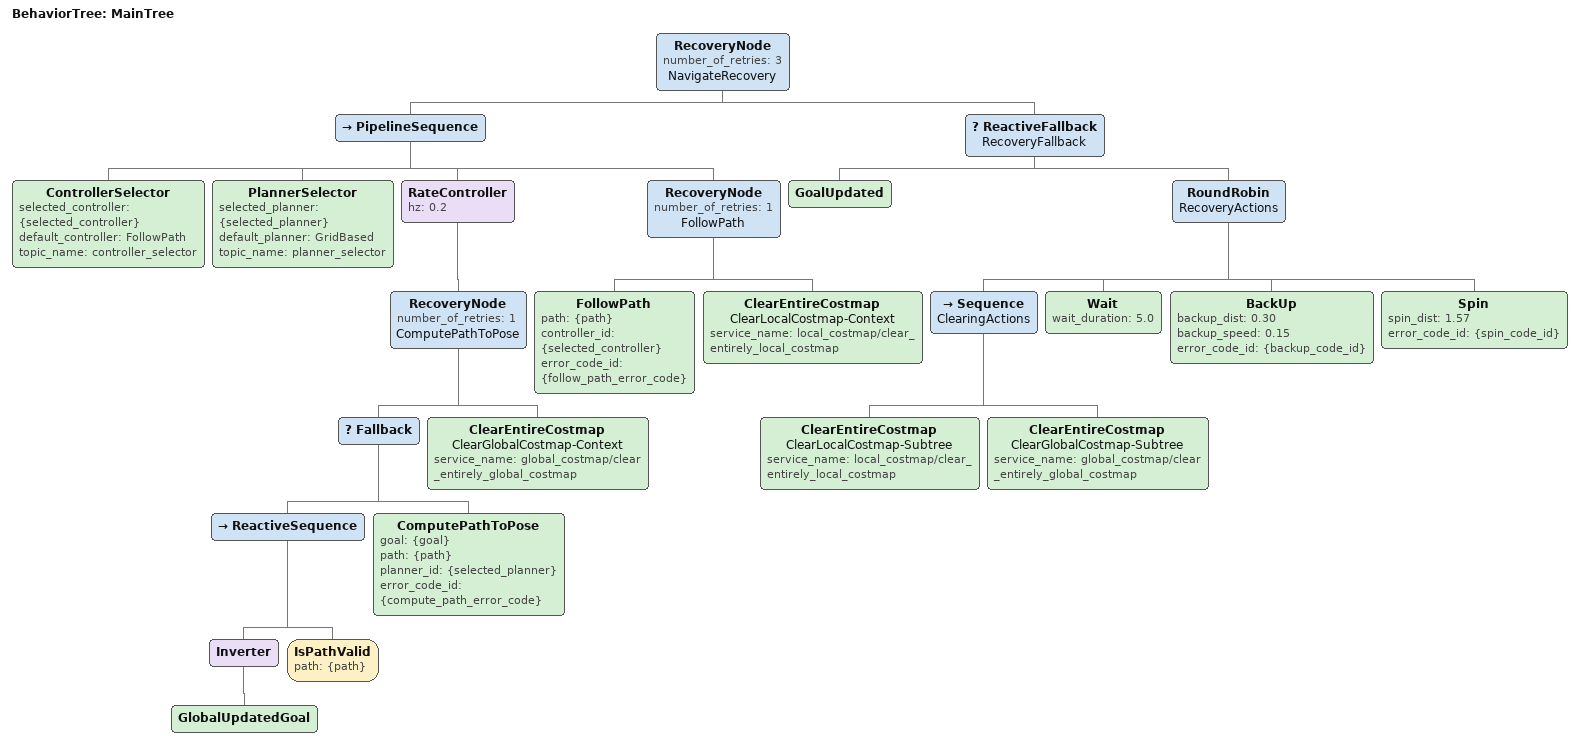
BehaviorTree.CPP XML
<!--
  Skid-steer navigation behavior tree.
  Only replans when path becomes invalid (blocked) or goal changes.
  Based on navigate_w_recovery_and_replanning_only_if_path_becomes_invalid.xml
-->
<root BTCPP_format="4" main_tree_to_execute="MainTree">
  <BehaviorTree ID="MainTree">
    <RecoveryNode number_of_retries="3" name="NavigateRecovery">
      <PipelineSequence>
        <ControllerSelector selected_controller="{selected_controller}" default_controller="FollowPath" topic_name="controller_selector"/>
        <PlannerSelector selected_planner="{selected_planner}" default_planner="GridBased" topic_name="planner_selector"/>
        <RateController hz="0.2">
          <RecoveryNode number_of_retries="1" name="ComputePathToPose">
            <Fallback>
              <ReactiveSequence>
                <Inverter>
                  <GlobalUpdatedGoal/>
                </Inverter>
                <IsPathValid path="{path}"/>
              </ReactiveSequence>
              <ComputePathToPose goal="{goal}" path="{path}" planner_id="{selected_planner}" error_code_id="{compute_path_error_code}"/>
            </Fallback>
            <ClearEntireCostmap name="ClearGlobalCostmap-Context" service_name="global_costmap/clear_entirely_global_costmap"/>
          </RecoveryNode>
        </RateController>
        <RecoveryNode number_of_retries="1" name="FollowPath">
          <FollowPath path="{path}" controller_id="{selected_controller}" error_code_id="{follow_path_error_code}"/>
          <ClearEntireCostmap name="ClearLocalCostmap-Context" service_name="local_costmap/clear_entirely_local_costmap"/>
        </RecoveryNode>
      </PipelineSequence>
      <ReactiveFallback name="RecoveryFallback">
        <GoalUpdated/>
        <RoundRobin name="RecoveryActions">
          <Sequence name="ClearingActions">
            <ClearEntireCostmap name="ClearLocalCostmap-Subtree" service_name="local_costmap/clear_entirely_local_costmap"/>
            <ClearEntireCostmap name="ClearGlobalCostmap-Subtree" service_name="global_costmap/clear_entirely_global_costmap"/>
          </Sequence>
          <Wait wait_duration="5.0"/>
          <BackUp backup_dist="0.30" backup_speed="0.15" error_code_id="{backup_code_id}"/>
          <Spin spin_dist="1.57" error_code_id="{spin_code_id}"/>
        </RoundRobin>
      </ReactiveFallback>
    </RecoveryNode>
  </BehaviorTree>
</root>
